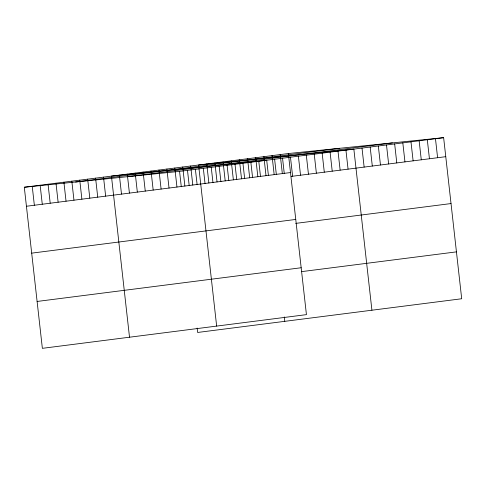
<?xml version="1.0" encoding="UTF-8"?>
<svg xmlns="http://www.w3.org/2000/svg" width="486" height="486" viewBox="0 0 486 486"><rect width="100%" height="100%" fill="white"/><g stroke="black" fill="none" stroke-linecap="round" stroke-linejoin="round"><path stroke-width="0.73" d="M288.362 153.54L306.435 314.636L42.367 348.334L24.3 187.244L288.362 153.54L443.633 137.666L461.7 298.756L197.638 332.46L197.14 328.062M75.537 182.007L339.605 148.303M128.328 176.606L392.39 142.902M24.3 187.244L179.565 171.364L443.633 137.666M26.432 206.258L290.5 172.554M291.163 176.412L445.765 156.68M31.693 253.145L295.755 219.441M295.707 223.39L451.02 203.561M37.112 301.454L301.174 267.75M301.842 271.601L456.439 251.87M435.468 138.704L437.6 157.719M427.309 139.743L429.442 158.764M419.145 140.788L421.277 159.803M410.98 141.827L413.118 160.848M402.821 142.872L404.953 161.887M394.656 143.911L396.789 162.925M386.498 144.956L388.63 163.97M378.333 145.994L380.465 165.009M370.174 147.039L372.306 166.054M362.009 148.078L364.142 167.093M371.918 310.214L353.851 149.123L198.586 165.003L216.653 326.094M345.929 150.131L348.061 169.146M338.007 151.146L340.139 170.161M330.085 152.154L332.217 171.169M322.163 153.169L324.296 172.184M314.242 154.177L316.374 173.192M306.32 155.186L308.452 174.207M298.398 156.2L300.53 175.215M290.47 157.209L292.608 176.224M282.548 158.223L284.274 173.581M280.203 154.584L282.336 173.599M274.626 159.232L276.352 174.589M272.038 155.623L274.171 174.638M268.43 175.604L266.705 160.246L111.44 176.12L129.513 337.217M284.286 316.939L284.778 321.337M263.88 156.668L266.012 175.683M258.783 161.255L260.508 176.612M255.715 157.707L257.847 176.722M250.861 162.269L252.586 177.627M247.556 158.752L249.689 177.767M242.939 163.278L244.665 178.635M239.391 159.791L241.524 178.805M235.017 164.286L236.743 179.65M231.233 160.836L233.365 179.85M227.096 165.301L228.821 180.658M223.068 161.874L225.2 180.889M219.174 166.309L220.899 181.667M214.909 162.919L217.042 181.934M211.252 167.324L212.977 182.681M206.744 163.958L208.877 182.973M203.33 168.332L205.056 183.69M195.408 169.347L197.134 184.704M190.658 166.012L192.796 185.026M187.487 170.355L189.212 185.713M182.736 167.02L184.874 186.041M179.565 171.364L181.29 186.727M174.814 168.035L176.953 187.049M166.892 169.043L169.031 188.058M158.971 170.057L161.103 189.072M151.049 171.066L153.181 190.081M143.127 172.08L145.259 191.095M135.205 173.089L137.338 192.104M127.283 174.103L129.416 193.118M119.362 175.112L121.494 194.127M103.518 177.135L105.65 196.15M95.596 178.143L97.729 197.158M87.674 179.158L89.807 198.173M79.753 180.166L81.885 199.181M71.831 181.181L73.963 200.196M63.909 182.189L66.041 201.204M55.987 183.204L58.12 202.219M48.065 184.212L50.198 203.227M40.144 185.221L42.276 204.235M32.222 186.235L34.354 205.25"/></g></svg>
